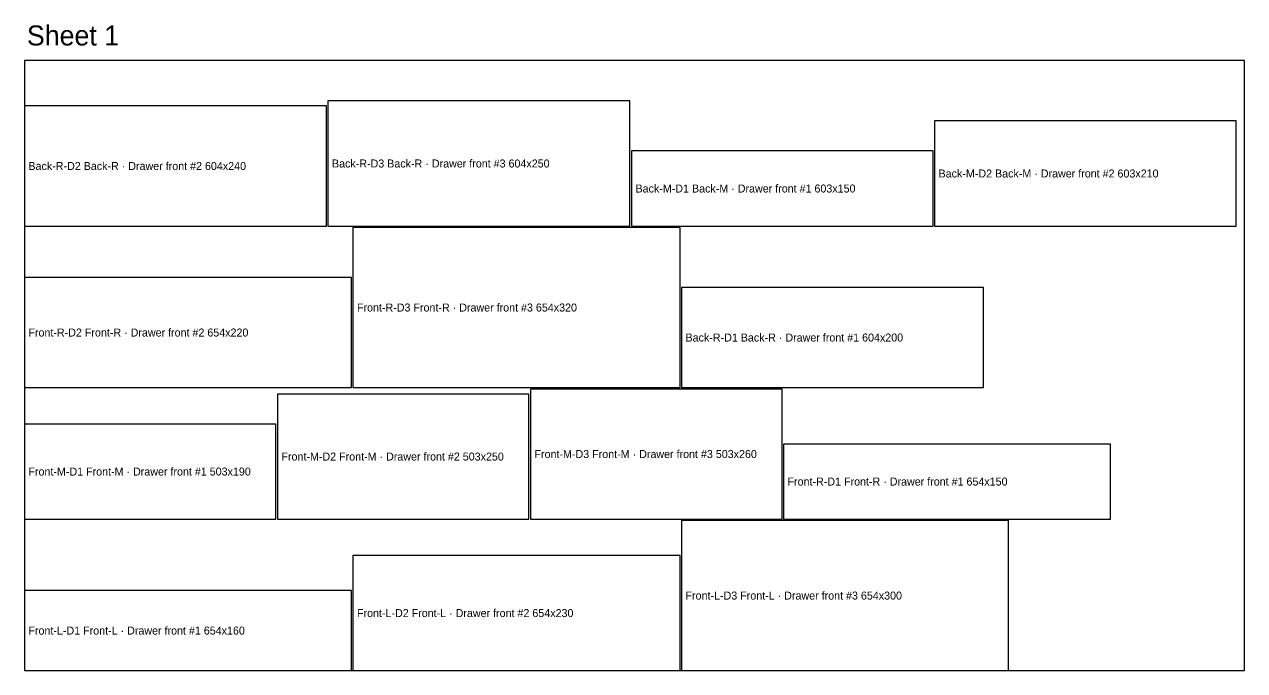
# Model space of a CAD drawing. Header units: metres. Extents: x 0 to 36760, y 0 to 1292.
# Drawn here: x 0 to 2440, y 0 to 1292 of the extents above; entities that cross this region are included whole.
import ezdxf

# ---------------------------------------------------------------- set-up
doc = ezdxf.new("R2010")
doc.units = ezdxf.units.M
for name, color, linetype in [('LABEL', 7, 'CONTINUOUS'), ('PANEL', 7, 'CONTINUOUS'), ('SHEET', 7, 'CONTINUOUS')]:
    doc.layers.add(name, color=color, linetype=linetype)

msp = doc.modelspace()

# ---------------------------------------------------------------- linework, layer by layer
at = {"layer": 'PANEL'}
for p, q in [((604, 1129), (0, 1129)), ((0, 1129), (0, 889)), ((604, 889), (604, 1129)), ((1211, 1139), (607, 1139)), ((607, 1139), (607, 889)), ((1211, 889), (1211, 1139)), ((2423, 1099), (1820, 1099)), ((1820, 1099), (1820, 889)), ((2423, 889), (2423, 1099)), ((1817, 1039), (1214, 1039)), ((1214, 1039), (1214, 889)), ((1817, 889), (1817, 1039)), ((0, 889), (604, 889)), ((607, 889), (1211, 889)), ((1311, 886), (657, 886)), ((657, 886), (657, 566)), ((1214, 889), (1817, 889)), ((1311, 566), (1311, 886)), ((1820, 889), (2423, 889)), ((654, 786), (0, 786)), ((0, 786), (0, 566)), ((654, 566), (654, 786)), ((1918, 766), (1314, 766)), ((1314, 766), (1314, 566)), ((1918, 566), (1918, 766)), ((0, 566), (654, 566)), ((657, 566), (1311, 566)), ((1515, 563), (1012, 563)), ((1012, 563), (1012, 303)), ((1314, 566), (1918, 566)), ((1515, 303), (1515, 563)), ((1009, 553), (506, 553)), ((506, 553), (506, 303)), ((1009, 303), (1009, 553)), ((503, 493), (0, 493)), ((0, 493), (0, 303)), ((503, 303), (503, 493)), ((2172, 453), (1518, 453)), ((1518, 453), (1518, 303)), ((2172, 303), (2172, 453)), ((0, 303), (503, 303)), ((506, 303), (1009, 303)), ((1012, 303), (1515, 303)), ((1968, 300), (1314, 300)), ((1314, 300), (1314, 0)), ((1518, 303), (2172, 303)), ((1968, 0), (1968, 300)), ((1311, 230), (657, 230)), ((657, 230), (657, 0)), ((1311, 0), (1311, 230)), ((654, 160), (0, 160)), ((0, 160), (0, 0)), ((654, 0), (654, 160)), ((0, 0), (654, 0)), ((657, 0), (1311, 0)), ((1314, 0), (1968, 0))]:
    msp.add_line(p, q, dxfattribs=at)
at = {"layer": 'SHEET'}
for p, q in [((2440, 1220), (0, 1220)), ((0, 1220), (0, 0)), ((2440, 0), (2440, 1220)), ((0, 0), (2440, 0))]:
    msp.add_line(p, q, dxfattribs=at)

# ---------------------------------------------------------------- texts
at = {"layer": 'LABEL'}
for s, p in [('Back-R-D2 Back-R · Drawer front #2 604x240', (8, 1001)), ('Back-R-D3 Back-R · Drawer front #3 604x250', (615, 1006)), ('Back-M-D2 Back-M · Drawer front #2 603x210', (1828, 986)), ('Back-M-D1 Back-M · Drawer front #1 603x150', (1222, 956)), ('Front-R-D3 Front-R · Drawer front #3 654x320', (665, 718)), ('Front-R-D2 Front-R · Drawer front #2 654x220', (8, 668)), ('Back-R-D1 Back-R · Drawer front #1 604x200', (1322, 658)), ('Front-M-D3 Front-M · Drawer front #3 503x260', (1020, 425)), ('Front-M-D2 Front-M · Drawer front #2 503x250', (514, 420)), ('Front-M-D1 Front-M · Drawer front #1 503x190', (8, 390)), ('Front-R-D1 Front-R · Drawer front #1 654x150', (1526, 370)), ('Front-L-D3 Front-L · Drawer front #3 654x300', (1322, 142)), ('Front-L-D2 Front-L · Drawer front #2 654x230', (665, 107)), ('Front-L-D1 Front-L · Drawer front #1 654x160', (8, 72))]:
    msp.add_text(s, height=16, dxfattribs=at).set_placement(p)
at = {"layer": 'SHEET'}
msp.add_text('Sheet 1', height=40, dxfattribs=at).set_placement((5, 1250))

doc.saveas('drawing.dxf')
